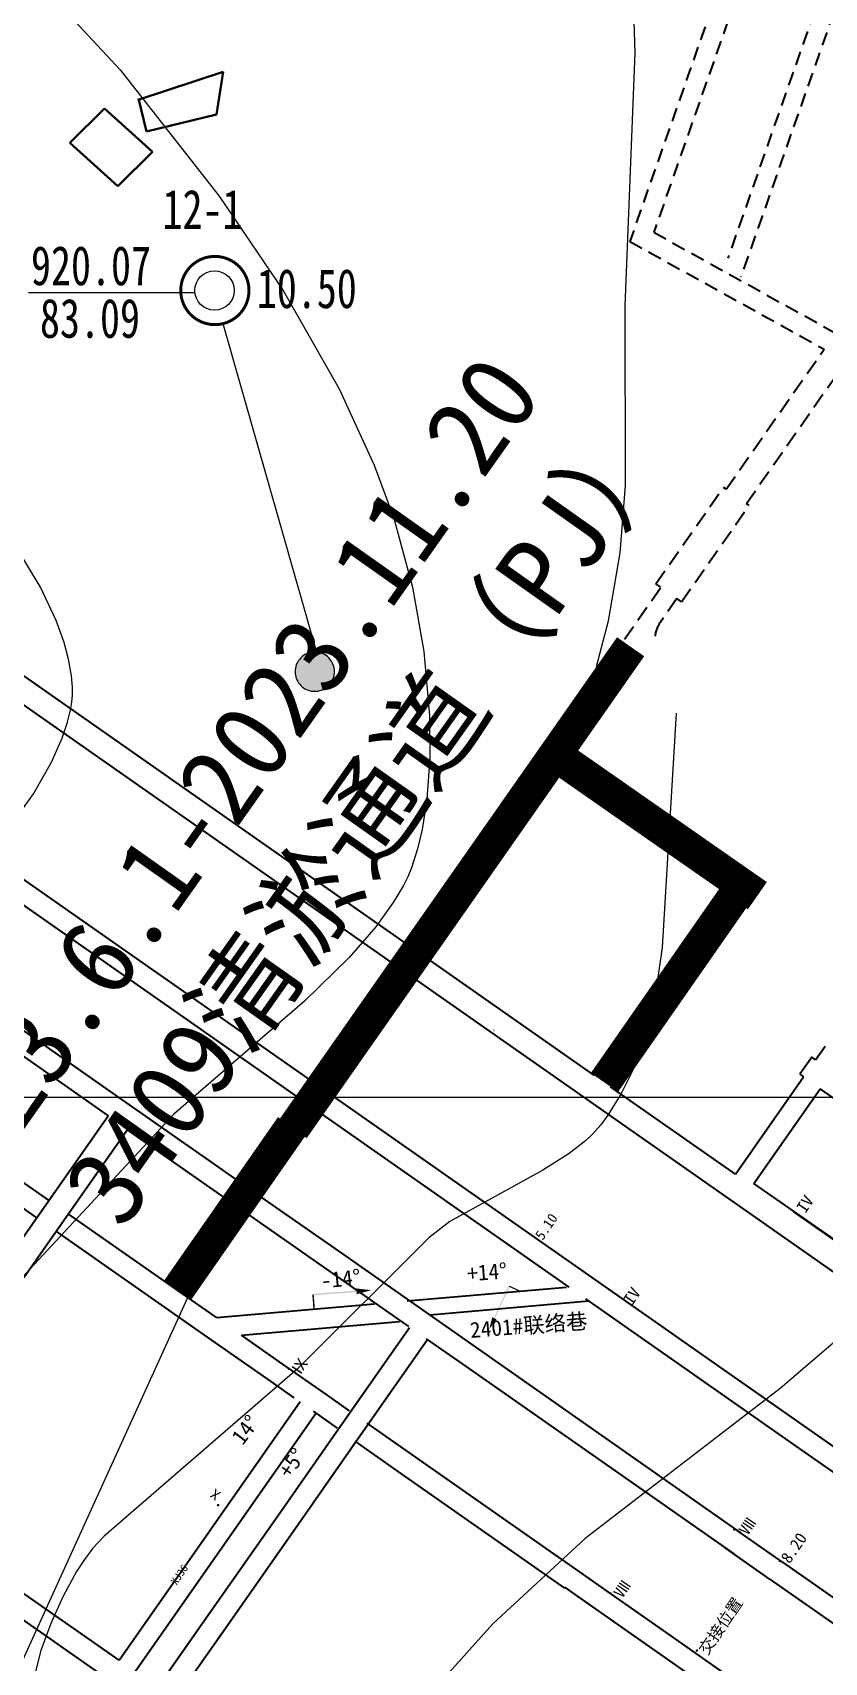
# Model space of a CAD drawing. Header units: inches. Extents: x 36473197 to 36486087, y 3899343 to 3911260.
# Drawn here: x 36480798.1 to 36480999.9, y 3905856 to 3906271.5 of the extents above; entities that cross this region are included whole.
import ezdxf

# ---------------------------------------------------------------- set-up
doc = ezdxf.new("R2010")
doc.units = ezdxf.units.IN
doc.header["$MEASUREMENT"] = 0
for name, pattern in [('ACAD_ISO02W100', [15, 12, -3]), ('厚煤层人工分层2', [0.005, 0.002, -0.001, 0.002]), ('厚煤层人工分层2_1', [0.005, 0.002, -0.001, 0.002]), ('虚线', [0.0045, 0.00175, -0.001, 0.00175])]:
    doc.linetypes.add(name, pattern=pattern)
doc.layers.get('0').update_dxf_attribs({"lineweight": 0})
doc.layers.get('Defpoints').update_dxf_attribs({"lineweight": 0})
doc.layers.add('0，2022年4季度接续', color=40, linetype='ACAD_ISO02W100')
for name, color, linetype, lineweight in [('2022年生产接续', 7, 'Continuous', 0), ('4煤底板等值线', 7, 'Continuous', 0), ('七盘区布置', 7, 'Continuous', 0), ('四盘区辅运巷', 7, 'Continuous', 0), ('导线点', 7, 'Continuous', 0), ('居民地', 7, 'Continuous', 0), ('巷道', 7, 'Continuous', 0), ('巷道掘进尺', 7, 'Continuous', 0), ('巷道注记', 7, 'Continuous', 0), ('经纬网', 7, 'Continuous', 0), ('西区开拓大巷', 7, 'Continuous', 0), ('西区开拓设计', 7, 'Continuous', 0), ('边坡点数字', 7, 'Continuous', 0), ('钻孔', 7, 'Continuous', 0), ('钻孔变量', 7, 'Continuous', 0)]:
    doc.layers.add(name, color=color, linetype=linetype, lineweight=lineweight)
doc.layers.add('变坡点', color=1, linetype='Continuous', lineweight=0, true_color=0xff0000)
doc.layers.add('巷道1', color=7, linetype='Continuous', lineweight=0, true_color=0x2d2d2d)
doc.styles.add('仿宋', font='simfang.ttf')
doc.styles.add('宋体', font='SIMSUN.TTC')
doc.styles.add('长等线体', font='simfang.ttf')
doc.dimstyles.get("Standard").update_dxf_attribs({"dimtxt": 30, "dimasz": 20, "dimexe": 0.18, "dimexo": 0.0625, "dimgap": 0.09, "dimtad": 1, "dimdec": 0, "dimzin": 0, "dimdsep": 46, "dimtxsty": '仿宋', "dimcen": 0.09, "dimclrd": 150, "dimclre": 150, "dimadec": 0, "dimazin": 0, "dimtfac": 1, "dimtdec": 0, "dimtofl": 0, "dimtmove": 0, "dimatfit": 3, "dimfxl": 1, "dimtolj": 1, "dimtzin": 0, "dimlwd": 0, "dimarcsym": 0})

# ---------------------------------------------------------------- blocks, each defined once
blk = doc.blocks.new('变坡点1_1_1_1_1_1')
at = {"true_color": 0xff0000}
for points in [[(10.81, 4.73), (-0.29, 3.89), (-0.27, 3.52), (10.84, 4.36)], [(10.88, 3.8), (10.77, 5.28)], [(10.77, 5.28), (14.53, 4.83), (10.88, 3.8)], [(-0.47, 3.69), (-0.19, -0.01), (0.19, 0.01), (-0.1, 3.72)]]:
    blk.add_hatch(color=1, dxfattribs=at).paths.add_polyline_path(points, flags=17)
blk = doc.blocks.new('*D204')
at = {"layer": 'Defpoints', "color": 0, "transparency": 16777216}
for p in [(36476925.52, 3911082.36), (36486060.15, 3904950.04), (36485936.09, 3904772.87)]:
    blk.add_point(p, dxfattribs=at)
at = {"layer": '四盘区辅运巷', "color": 150, "lineweight": -2, "transparency": 16777216}
for p, q in [((36476925.55, 3911082.41), (36477049.68, 3911259.68)), ((36485936.12, 3904772.92), (36486060.25, 3904950.19))]:
    blk.add_line(p, q, dxfattribs=at)
at = {"layer": '四盘区辅运巷', "color": 150, "lineweight": 0, "transparency": 16777216}
blk.add_line((36477065.96, 3911248.06), (36486043.76, 3904961.51), dxfattribs=at)
at = {"layer": '四盘区辅运巷', "color": 150, "transparency": 16777216}
for points in [[(36477067.87, 3911250.79), (36477064.05, 3911245.33), (36477049.58, 3911259.53)], [(36486045.68, 3904964.24), (36486041.85, 3904958.78), (36486060.15, 3904950.04)]]:
    blk.add_solid(points, dxfattribs=at)
at = {"layer": '四盘区辅运巷', "color": 0, "transparency": 16777216, "insert": (36481563.62, 3908117.29), "char_height": 30, "attachment_point": 5, "rotation": 324.9991, "style": '仿宋'}
blk.add_mtext('\\A1;1100', dxfattribs=at)

msp = doc.modelspace()

# ---------------------------------------------------------------- hatches: boundary and pattern name
at = {"layer": '钻孔变量'}
msp.add_hatch(color=7, dxfattribs=at).paths.add_polyline_path([(36480865.01, 3906108.61), (36480865.02, 3906108.17), (36480865.08, 3906107.74), (36480865.18, 3906107.31), (36480865.31, 3906106.89), (36480865.48, 3906106.49), (36480865.68, 3906106.1), (36480865.91, 3906105.73), (36480866.18, 3906105.38), (36480866.47, 3906105.06), (36480866.8, 3906104.76), (36480867.14, 3906104.5), (36480867.51, 3906104.26), (36480867.9, 3906104.06), (36480868.31, 3906103.89), (36480868.72, 3906103.76), (36480869.15, 3906103.67), (36480869.59, 3906103.61), (36480870.02, 3906103.59), (36480870.46, 3906103.61), (36480870.89, 3906103.67), (36480871.32, 3906103.76), (36480871.74, 3906103.89), (36480872.14, 3906104.06), (36480872.53, 3906104.26), (36480872.9, 3906104.5), (36480873.25, 3906104.76), (36480873.57, 3906105.06), (36480873.87, 3906105.38), (36480874.13, 3906105.73), (36480874.37, 3906106.1), (36480874.57, 3906106.49), (36480874.74, 3906106.89), (36480874.87, 3906107.31), (36480874.96, 3906107.74), (36480875.02, 3906108.17), (36480875.04, 3906108.61), (36480875.02, 3906109.05), (36480874.96, 3906109.48), (36480874.87, 3906109.91), (36480874.74, 3906110.32), (36480874.57, 3906110.73), (36480874.37, 3906111.12), (36480874.13, 3906111.49), (36480873.87, 3906111.83), (36480873.57, 3906112.16), (36480873.25, 3906112.45), (36480872.9, 3906112.72), (36480872.53, 3906112.95), (36480872.14, 3906113.16), (36480871.74, 3906113.32), (36480871.32, 3906113.45), (36480870.89, 3906113.55), (36480870.46, 3906113.61), (36480870.02, 3906113.63), (36480869.59, 3906113.61), (36480869.15, 3906113.55), (36480868.72, 3906113.45), (36480868.31, 3906113.32), (36480867.9, 3906113.16), (36480867.51, 3906112.95), (36480867.14, 3906112.72), (36480866.8, 3906112.45), (36480866.47, 3906112.16), (36480866.18, 3906111.83), (36480865.91, 3906111.49), (36480865.68, 3906111.12), (36480865.48, 3906110.73), (36480865.31, 3906110.32), (36480865.18, 3906109.91), (36480865.08, 3906109.48), (36480865.02, 3906109.05)], flags=17)

# ---------------------------------------------------------------- linework, layer by layer
at = {"layer": '0，2022年4季度接续', "color": 3, "linetype": 'ACAD_ISO02W100', "ltscale": 5, "const_width": 8.46, "elevation": 0.18}
msp.add_lwpolyline([(36480950.54, 3906114.95), (36480864.51, 3905992.09)], dxfattribs=at)
at = {"layer": '0，2022年4季度接续', "color": 2, "linetype": 'ACAD_ISO02W100', "ltscale": 5, "const_width": 8.46, "elevation": 0.18}
for points in [[(36480982.86, 3906051.49), (36480931.29, 3906087.45)], [(36480979.82, 3906055.44), (36480943.87, 3906003.86)]]:
    msp.add_lwpolyline(points, dxfattribs=at)
at = {"layer": '0，2022年4季度接续', "color": 160, "linetype": 'ACAD_ISO02W100', "ltscale": 5, "const_width": 8.46, "elevation": 0.18}
msp.add_lwpolyline([(36480864.11, 3905992.6), (36480835.05, 3905950.87)], dxfattribs=at)
at = {"layer": '2022年生产接续'}
msp.add_line((36480837.95, 3905949.7), (36480730.12, 3905712.73), dxfattribs=at)
at = {"layer": '4煤底板等值线', "color": 7, "linetype": 'Continuous', "lineweight": 0, "flags": 128}
for points in [[(36480941.81, 3906109.91), (36480944.93, 3906121.55), (36480947.86, 3906138.88), (36480949.24, 3906156.1), (36480949.13, 3906201.88), (36480951.72, 3906266.41), (36480950.67, 3906298.54), (36480944.67, 3906362.45), (36480941.64, 3906378.3), (36480938.77, 3906388.8), (36480935.05, 3906399.24), (36480930.33, 3906409.62), (36480927.49, 3906414.77)], [(36480784.34, 3906300.78), (36480820.39, 3906262.01), (36480845.68, 3906229.83), (36480862, 3906205.78), (36480876.24, 3906180.74), (36480885.18, 3906161.24), (36480890.15, 3906147.78), (36480894.92, 3906130.14), (36480897.81, 3906113.78), (36480899.28, 3906097.4), (36480899.36, 3906086.62), (36480898.59, 3906076.07), (36480897.37, 3906068.39), (36480896.19, 3906063.42), (36480894.66, 3906058.62), (36480893.73, 3906056.3), (36480892.61, 3906054.06), (36480890.05, 3906049.74), (36480885.6, 3906043.57), (36480878.82, 3906035.74), (36480867.38, 3906024.58), (36480834.13, 3905995.76), (36480791.9, 3905950.31)], [(36480789.85, 3906065.55), (36480798.3, 3906077.49), (36480802.91, 3906085.55), (36480805.64, 3906091.63), (36480807.03, 3906095.71), (36480807.78, 3906098.79), (36480808.12, 3906100.84), (36480808.27, 3906102.58), (36480808.25, 3906104.69), (36480808.01, 3906107.51), (36480807.27, 3906111.75), (36480806.14, 3906116), (36480804.11, 3906121.67), (36480800.15, 3906130.14), (36480793.43, 3906141.3)], [(36480962.11, 3906098.05), (36480958.6, 3906038.3), (36480957.07, 3906027.72), (36480954.75, 3906017.37), (36480953.16, 3906012.29), (36480950.82, 3906006.47), (36480948.01, 3906000.84), (36480944.75, 3905995.53), (36480942.92, 3905993.04), (36480940.92, 3905990.73), (36480939.02, 3905988.95), (36480934.88, 3905985.77), (36480928.15, 3905981.54), (36480904.42, 3905968.41), (36480899.09, 3905964.26), (36480865.55, 3905930.74), (36480816.38, 3905888.15), (36480813.49, 3905885.16), (36480811.29, 3905882.26), (36480809.31, 3905879.19), (36480805.79, 3905872.73), (36480802.77, 3905865.96), (36480800.17, 3905859.02), (36480782.14, 3905787.28)], [(36481005.17, 3905939.94), (36480988.68, 3905925.81), (36480938.97, 3905887.63), (36480915.42, 3905865.81), (36480901.33, 3905850.1)]]:
    msp.add_lwpolyline(points, dxfattribs=at)
at = {"layer": '七盘区布置', "color": 30, "linetype": '虚线', "lineweight": 30, "ltscale": 2000, "true_color": 0xff8000}
for p, q in [((36480987.74, 3906324.92), (36480950.33, 3906218.29)), ((36480991.75, 3906321.24), (36480956.44, 3906220.62)), ((36481006.52, 3906302.93), (36480975.32, 3906213.99)), ((36481009.63, 3906297.55), (36480978.65, 3906209.26))]:
    msp.add_line(p, q, dxfattribs=at)
at = {"layer": '七盘区布置', "color": 30, "linetype": '厚煤层人工分层2_1', "lineweight": 30, "ltscale": 2000, "true_color": 0xff8000}
for p, q in [((36480974.86, 3906155.1), (36480999.87, 3906190.82)), ((36480980.04, 3906151.47), (36481005.44, 3906187.74)), ((36480956.97, 3906131.01), (36480974.18, 3906155.58)), ((36480974.86, 3906155.1), (36480974.18, 3906155.58)), ((36480963.52, 3906126.42), (36480980.73, 3906150.99)), ((36480980.73, 3906150.99), (36480980.04, 3906151.47)), ((36480958.24, 3906130.11), (36480956.97, 3906131.01)), ((36480963.52, 3906126.42), (36480962.34, 3906127.25)), ((36480935.05, 3906088.28), (36480982.23, 3906055.25)), ((36480932.19, 3906084.19), (36480975.26, 3906054.02)), ((36480975.26, 3906054.02), (36480941.36, 3906005.6)), ((36480982.23, 3906055.25), (36480945.45, 3906002.73)), ((36480837.92, 3905949.66), (36480852.51, 3905970.5))]:
    msp.add_line(p, q, dxfattribs=at)
at = {"layer": '七盘区布置', "color": 30, "linetype": '厚煤层人工分层2', "lineweight": 30, "ltscale": 2000, "true_color": 0xff8000}
for p, q in [((36480837.92, 3905949.66), (36480852.51, 3905970.5)), ((36480934.92, 3905951.55), (36480934.92, 3905951.55)), ((36480934.92, 3905951.55), (36480934.92, 3905951.55))]:
    msp.add_line(p, q, dxfattribs=at)
at = {"layer": '七盘区布置', "color": 30, "linetype": '虚线', "lineweight": 30, "ltscale": 2000, "true_color": 0xff8000, "flags": 128}
for points in [[(36480956.44, 3906220.62), (36481002.76, 3906194.94)], [(36480950.33, 3906218.29), (36480999.87, 3906190.82)]]:
    msp.add_lwpolyline(points, dxfattribs=at)
at = {"layer": '七盘区布置', "color": 30, "linetype": '厚煤层人工分层2_1', "lineweight": 30, "ltscale": 2000, "true_color": 0xff8000, "flags": 128}
for points in [[(36480869.8, 3906003.82), (36480936.44, 3906098.98), (36480936.76, 3906099.44), (36480958.24, 3906130.11)], [(36480962.34, 3906127.25), (36480958.13, 3906121.23)], [(36480950.87, 3906110.86), (36480943.31, 3906100.07), (36480939.96, 3906095.29), (36480936.25, 3906090), (36480936.25, 3906090), (36480935.05, 3906088.28)], [(36480932.19, 3906084.19), (36480918.76, 3906065.01), (36480918.59, 3906064.77)], [(36480873.9, 3906000.95), (36480918.59, 3906064.77)], [(36480851.63, 3905977.86), (36480866.7, 3905999.39)], [(36480855.72, 3905974.99), (36480870.8, 3905996.52)], [(36480833.82, 3905952.53), (36480848.42, 3905973.37)]]:
    msp.add_lwpolyline(points, dxfattribs=at)
at = {"layer": '七盘区布置', "color": 30, "linetype": '厚煤层人工分层2', "lineweight": 30, "ltscale": 2000, "true_color": 0xff8000, "flags": 128}
for points in [[(36480950.87, 3906110.86), (36480943.31, 3906100.07), (36480939.96, 3906095.29), (36480936.25, 3906090), (36480936.25, 3906090), (36480935.05, 3906088.28)], [(36480932.19, 3906084.19), (36480918.76, 3906065.01), (36480918.59, 3906064.77)], [(36480873.9, 3906000.95), (36480918.59, 3906064.77)], [(36480855.72, 3905974.99), (36480870.8, 3905996.52)], [(36480833.82, 3905952.53), (36480848.42, 3905973.37)]]:
    msp.add_lwpolyline(points, dxfattribs=at)
at = {"layer": '七盘区布置', "color": 30, "linetype": '虚线', "lineweight": 30, "ltscale": 2000, "true_color": 0xff8000}
msp.add_arc((36480924.32, 3906251.74), 103.17, 324.9986, 61, dxfattribs=at)
at = {"layer": '七盘区布置', "color": 30, "linetype": '厚煤层人工分层2_1', "lineweight": 30, "ltscale": 2000, "true_color": 0xff8000}
msp.add_arc((36480964.68, 3906116.64), 8, 144.9986, 172.9467, dxfattribs=at)
at = {"layer": '四盘区辅运巷', "color": 30, "linetype": 'Continuous', "lineweight": 30, "true_color": 0xff8000}
for p, q in [((36480790.93, 3905957.6), (36480817.36, 3905995.35)), ((36480795.85, 3905954.16), (36480822.2, 3905991.8))]:
    msp.add_line(p, q, dxfattribs=at)
at = {"layer": '四盘区辅运巷', "color": 30, "linetype": 'Continuous', "lineweight": 30, "true_color": 0xff8000, "elevation": 0.2, "flags": 128}
for points in [[(36480877.29, 3905917.28), (36480894.17, 3905941.39)], [(36480881.8, 3905914.13), (36480898.68, 3905938.24)], [(36480860.58, 3905893.4), (36480877.29, 3905917.28)], [(36480865.08, 3905890.25), (36480881.8, 3905914.13)], [(36480841.74, 3905866.48), (36480860.58, 3905893.4)], [(36480846.24, 3905863.33), (36480865.08, 3905890.25)], [(36480834.76, 3905846.94), (36480846.24, 3905863.33)]]:
    msp.add_lwpolyline(points, dxfattribs=at)
at = {"layer": '四盘区辅运巷', "color": 30, "linetype": 'Continuous', "lineweight": 30, "true_color": 0xff8000, "flags": 128}
msp.add_lwpolyline([(36480804.75, 3905813.63), (36480841.74, 3905866.48)], dxfattribs=at)
at = {"layer": '居民地', "color": 254, "linetype": 'Continuous', "lineweight": 35, "true_color": 0xd7d7d7}
for p, q in [((36480825.29, 3906254.51), (36480846.7, 3906261.5)), ((36480846.7, 3906261.5), (36480844.97, 3906250.62)), ((36480825.1, 3906254.73), (36480827.13, 3906246.33)), ((36480816.42, 3906252.22), (36480807.61, 3906243.45)), ((36480828.67, 3906241.12), (36480816.42, 3906252.22)), ((36480844.97, 3906250.62), (36480827.13, 3906246.33)), ((36480819.86, 3906232.35), (36480807.61, 3906243.45)), ((36480828.67, 3906241.12), (36480819.86, 3906232.35))]:
    msp.add_line(p, q, dxfattribs=at)
at = {"layer": '巷道', "color": 30, "linetype": 'Continuous', "lineweight": 30, "true_color": 0xff8000}
for p, q in [((36480997.69, 3906009.62), (36480996.73, 3906010.29)), ((36480820.13, 3905856.58), (36480794.28, 3905874.68)), ((36480816.92, 3905851.98), (36480790.84, 3905870.24))]:
    msp.add_line(p, q, dxfattribs=at)
at = {"layer": '巷道', "color": 30, "linetype": 'Continuous', "lineweight": 30, "true_color": 0xff8000, "flags": 128}
for points in [[(36480996.79, 3906010.38), (36480993.68, 3906005.96)], [(36480977.27, 3905980.46), (36480994.65, 3906005.28)], [(36480993.68, 3906005.96), (36480994.65, 3906005.28)], [(36480981.99, 3905978.13), (36480998.89, 3906002.27)], [(36480820.13, 3905856.58), (36480866.31, 3905922.52)], [(36480824.23, 3905853.71), (36480870.4, 3905919.65)]]:
    msp.add_lwpolyline(points, dxfattribs=at)
at = {"layer": '巷道1', "color": 30, "linetype": 'Continuous', "lineweight": 30, "true_color": 0xff8000}
for p, q in [((36481069.15, 3905917.1, -0.2), (36480981.99, 3905978.13)), ((36481009.41, 3905958.81, -0.2), (36480992.17, 3905970.88, -0.2)), ((36480872.78, 3905924.45, 0.18), (36480862, 3905932, 0.18)), ((36480864.78, 3905923.48, 0.18), (36480858.92, 3905927.59, 0.18)), ((36480878.88, 3905920.18, 0.15), (36480872.78, 3905924.45, 0.14)), ((36480875.84, 3905915.74, 0.18), (36480869.7, 3905920.04, 0.18)), ((36480931, 3905883.7, 0.2), (36480883.39, 3905917.03, 0.16)), ((36480880.21, 3905912.39, 0.2), (36480890.36, 3905905.28, 0.2)), ((36480890.36, 3905905.28, 0.2), (36480933.7, 3905874.94, 0.2)), ((36480935.94, 3905880.22, 0.18), (36480930.99, 3905883.69, 0.18)), ((36480945.44, 3905873.57, 0.18), (36480935.94, 3905880.22, 0.18)), ((36480942.36, 3905869.17, 0.18), (36480933.81, 3905875.15, 0.18)), ((36480959.54, 3905863.7, 0.18), (36480945.44, 3905873.57, 0.18)), ((36480975.07, 3905846.26, 0.18), (36480942.36, 3905869.17, 0.18)), ((36480978.16, 3905850.66, 0.18), (36480959.54, 3905863.7, 0.18))]:
    msp.add_line(p, q, dxfattribs=at)
at = {"layer": '巷道掘进尺', "color": 3, "true_color": 0x00ff00, "const_width": 0.3}
for points in [[(36480863.64, 3905930.87, -1), (36480863.31, 3905930.87, -1), (36480863.64, 3905930.87)], [(36480845.55, 3905896.12, -1), (36480845.21, 3905896.12, -1), (36480845.55, 3905896.12)], [(36480977.14, 3905889.9, -1), (36480976.8, 3905889.9, -1), (36480977.14, 3905889.9)], [(36480988.74, 3905881.88, -1), (36480988.4, 3905881.88, -1), (36480988.74, 3905881.88)], [(36480945.61, 3905873.57, -1), (36480945.27, 3905873.57, -1), (36480945.61, 3905873.57)], [(36480967.61, 3905859.03, -1), (36480967.27, 3905859.03, -1), (36480967.61, 3905859.03)]]:
    msp.add_lwpolyline(points, format="xyb", dxfattribs=at)
at = {"layer": '经纬网', "color": 7, "linetype": 'Continuous', "lineweight": 9}
msp.add_line((36483817.51, 3906000), (36474392.66, 3906000), dxfattribs=at)
at = {"layer": '西区开拓大巷', "color": 30, "linetype": 'Continuous', "lineweight": 30, "true_color": 0xff8000}
msp.add_line((36480776.75, 3906113.42, 1958.44), (36481065.85, 3905910.98, 2293.09), dxfattribs=at)
at = {"layer": '西区开拓大巷', "color": 30, "linetype": 'Continuous', "lineweight": 30, "true_color": 0xff8000, "flags": 128}
for points in [[(36480941.36, 3906005.6), (36480664.4, 3906199.54)], [(36480977.27, 3905980.46), (36480945.45, 3906002.73)]]:
    msp.add_lwpolyline(points, dxfattribs=at)
at = {"layer": '西区开拓设计', "color": 30, "linetype": 'Continuous', "lineweight": 30, "true_color": 0xff8000}
for p, q in [((36480869.8, 3906003.82, 0.18), (36480643.67, 3906162.16, 0.19)), ((36480934.84, 3905951.68, 0.18), (36480641.04, 3906157.41, 0.18)), ((36480713.21, 3906074.88, 0.3), (36480815.91, 3906002.96, 0.32)), ((36480799.18, 3905969.38, 0.18), (36480717.24, 3906026.69, 0.19)), ((36480779.67, 3906021.75), (36480817.36, 3905995.35)), ((36480815.91, 3906002.96, 0.32), (36480832.29, 3905991.49, 0.32)), ((36480990.65, 3905919.2, 0.18), (36480873.9, 3906000.95, 0.18)), ((36481048.45, 3905967.56), (36480998.89, 3906002.27)), ((36480822.2, 3905991.8), (36480893.92, 3905941.66, 0.18)), ((36480832.29, 3905991.49, 0.32), (36480842.4, 3905984.41, 0.32)), ((36480802.28, 3905973.81, 0.18), (36480792.75, 3905980.49, 0.18)), ((36480820.13, 3905961.31, 0.18), (36480807.2, 3905970.37, 0.18)), ((36480842.71, 3905938.94, 0.18), (36480804.1, 3905965.94, 0.18)), ((36480845, 3905943.9, 0.18), (36480820.13, 3905961.31, 0.18)), ((36480876.21, 3905960.74, 0.33), (36480978.58, 3905889.06, 0.34)), ((36480893.6, 3905948.15, 0.08), (36480934.17, 3905951.7)), ((36480845, 3905943.9), (36480885.23, 3905947.42, 0.11)), ((36480899.35, 3905944.64, 0.07), (36480939.92, 3905948.19)), ((36480992.75, 3905911.13, 0.18), (36480939.13, 3905948.68, 0.18)), ((36480851.37, 3905939.44, 0.18), (36480891.6, 3905942.96, 0.1)), ((36480858.92, 3905927.59, 0.18), (36480842.71, 3905938.94, 0.18)), ((36480862, 3905932, 0.18), (36480851.37, 3905939.44, 0.18)), ((36480898.43, 3905938.51, 0.18), (36480908.68, 3905931.34, 0.18)), ((36480908.68, 3905931.34, 0.18), (36480976.84, 3905883.69, 0.18)), ((36481044.96, 3905881.16, 0.18), (36480990.65, 3905919.2, 0.18)), ((36481023.1, 3905889.88, 0.18), (36480992.75, 3905911.13, 0.18))]:
    msp.add_line(p, q, dxfattribs=at)
at = {"layer": '西区开拓设计', "color": 30, "lineweight": 30, "true_color": 0xff8000}
for p, q in [((36480989.22, 3905881.6, 0.2), (36480977.72, 3905889.66, 0.18)), ((36480986.13, 3905877.18, 0.2), (36480974.62, 3905885.24, 0.18)), ((36480989.22, 3905881.6, 0.34), (36481039.23, 3905846.59, 0.35)), ((36480986.13, 3905877.18, 0.18), (36481006.12, 3905863.18, 0.18))]:
    msp.add_line(p, q, dxfattribs=at)
at = {"layer": '西区开拓设计', "color": 11, "linetype": 'Continuous', "lineweight": 30, "true_color": 0xff8040, "elevation": 0.18, "flags": 128}
msp.add_lwpolyline([(36480915.69, 3906017.18), (36480915.72, 3906017.16)], dxfattribs=at)
at = {"layer": '西区开拓设计', "color": 30, "linetype": 'Continuous', "lineweight": 30, "true_color": 0xff8000, "flags": 128}
msp.add_lwpolyline([(36480997.69, 3906009.62), (36481000.13, 3906013.1)], dxfattribs=at)
at = {"layer": '西区开拓设计', "color": 30, "linetype": 'Continuous', "lineweight": 30, "true_color": 0xff8000, "elevation": -2439.62, "flags": 128}
for points in [[(36480842.4, 3905984.41), (36480858.16, 3905973.38)], [(36480858.16, 3905973.38), (36480876.21, 3905960.74)]]:
    msp.add_lwpolyline(points, dxfattribs=at)
at = {"layer": '钻孔', "color": 7, "const_width": 0.75}
msp.add_lwpolyline([(36480853.26, 3906205.78, -1), (36480835.86, 3906205.78, -1), (36480853.26, 3906205.78)], format="xyb", dxfattribs=at)
at = {"layer": '钻孔', "color": 7, "linetype": 'Continuous', "flags": 128}
msp.add_lwpolyline([(36480797.07, 3906205.24), (36480839.39, 3906205.24)], dxfattribs=at)
at = {"layer": '钻孔', "flags": 128}
msp.add_lwpolyline([(36480846.61, 3906197.33), (36480870.46, 3906113.61)], dxfattribs=at)
at = {"layer": '钻孔', "color": 7, "linetype": 'Continuous', "lineweight": 0}
msp.add_circle((36480844.49, 3906205.78), 5.02, dxfattribs=at)
at = {"layer": '钻孔变量', "color": 7}
msp.add_lwpolyline([(36480865.01, 3906108.61), (36480865.02, 3906108.17), (36480865.08, 3906107.74), (36480865.18, 3906107.31), (36480865.31, 3906106.89), (36480865.48, 3906106.49), (36480865.68, 3906106.1), (36480865.91, 3906105.73), (36480866.18, 3906105.38), (36480866.47, 3906105.06), (36480866.8, 3906104.76), (36480867.14, 3906104.5), (36480867.51, 3906104.26), (36480867.9, 3906104.06), (36480868.31, 3906103.89), (36480868.72, 3906103.76), (36480869.15, 3906103.67), (36480869.59, 3906103.61), (36480870.02, 3906103.59), (36480870.46, 3906103.61), (36480870.89, 3906103.67), (36480871.32, 3906103.76), (36480871.74, 3906103.89), (36480872.14, 3906104.06), (36480872.53, 3906104.26), (36480872.9, 3906104.5), (36480873.25, 3906104.76), (36480873.57, 3906105.06), (36480873.87, 3906105.38), (36480874.13, 3906105.73), (36480874.37, 3906106.1), (36480874.57, 3906106.49), (36480874.74, 3906106.89), (36480874.87, 3906107.31), (36480874.96, 3906107.74), (36480875.02, 3906108.17), (36480875.04, 3906108.61), (36480875.02, 3906109.05), (36480874.96, 3906109.48), (36480874.87, 3906109.91), (36480874.74, 3906110.32), (36480874.57, 3906110.73), (36480874.37, 3906111.12), (36480874.13, 3906111.49), (36480873.87, 3906111.83), (36480873.57, 3906112.16), (36480873.25, 3906112.45), (36480872.9, 3906112.72), (36480872.53, 3906112.95), (36480872.14, 3906113.16), (36480871.74, 3906113.32), (36480871.32, 3906113.45), (36480870.89, 3906113.55), (36480870.46, 3906113.61), (36480870.02, 3906113.63), (36480869.59, 3906113.61), (36480869.15, 3906113.55), (36480868.72, 3906113.45), (36480868.31, 3906113.32), (36480867.9, 3906113.16), (36480867.51, 3906112.95), (36480867.14, 3906112.72), (36480866.8, 3906112.45), (36480866.47, 3906112.16), (36480866.18, 3906111.83), (36480865.91, 3906111.49), (36480865.68, 3906111.12), (36480865.48, 3906110.73), (36480865.31, 3906110.32), (36480865.18, 3906109.91), (36480865.08, 3906109.48), (36480865.02, 3906109.05), (36480865.01, 3906108.61), (36480865.01, 3906108.61)], dxfattribs=at)

# ---------------------------------------------------------------- block references
at = {"layer": '变坡点'}
msp.add_blockref('变坡点1_1_1_1_1_1', (36480869.87, 3905946.07), dxfattribs=at)
at = {"layer": '变坡点', "xscale": -0.8080808082575921, "yscale": 0.8080808080808078, "rotation": 69.53875610036823}
msp.add_blockref('变坡点1_1_1_1_1_1', (36480922.3, 3905950.66), dxfattribs=at)

# ---------------------------------------------------------------- texts
at = {"layer": '变坡点', "style": '宋体'}
for s, rotation, p in [('+14°', 4.4553, (36480909.03, 3905953.14, -0.2)), ('-14°', 5.7136, (36480871.76, 3905951.33))]:
    msp.add_text(s, height=4, rotation=rotation, dxfattribs=at).set_placement(p)
at = {"layer": '导线点', "color": 7, "style": '长等线体'}
msp.add_text('XJ36', height=2, rotation=55.8401, dxfattribs=at).set_placement((36480834.81, 3905875.56))
at = {"layer": '巷道掘进尺', "style": '宋体'}
for s, height, rotation, p in [('IV', 3, 55.915, (36480995.1, 3905970.37)), ('5.10', 2.6, 55.915, (36480928.13, 3905963.46)), ('IV', 3, 55.915, (36480950.97, 3905946.9)), ('Ⅸ ', 3, 55.915, (36480866.25, 3905929.02, -0.2)), ('Ⅹ', 2.6, 144.2559, (36480846.89, 3905898.8, -0.2)), ('Ⅷ', 3, 55.7991, (36480980.42, 3905888.23, -0.2)), ('8.20', 3, 55.7991, (36480991.07, 3905881, -0.2)), ('Ⅷ', 3, 55.915, (36480948.5, 3905872.24, -0.2)), ('交接位置', 3, 55.915, (36480970.13, 3905857.69, -0.2))]:
    msp.add_text(s, height=height, rotation=rotation, dxfattribs=at).set_placement(p)
at = {"layer": '巷道注记', "color": 1, "true_color": 0xff0000, "style": '宋体'}
for s, rotation, p in [('2023.5.1-2023.9.30', 61.1812, (36480689.79, 3906088.5, -788.21)), ('2023.6.1-2023.11.20', 54.7429, (36480779.27, 3905968.42, -0.2)), ('3409清淤通道（PJ）', 54.7429, (36480821.1, 3905965.84, -0.2))]:
    msp.add_text(s, height=20, rotation=rotation, dxfattribs=at).set_placement(p)
at = {"layer": '巷道注记', "style": '仿宋'}
msp.add_text('2401#联络巷', height=4, rotation=4.5833, dxfattribs=at).set_placement((36480909.77, 3905938.73))
at = {"layer": '边坡点数字', "color": 1, "true_color": 0xff0000, "style": '宋体'}
for s, rotation, p in [('14°', 52.706, (36480851.66, 3905911.18, -0.2)), ('+5°', 55.4315, (36480863.71, 3905902.71, -0.2))]:
    msp.add_text(s, height=4, rotation=rotation, dxfattribs=at).set_placement(p)
at = {"layer": '钻孔', "color": 7, "style": '宋体', "width": 0.75}
for s, p in [('12-1', (36480831.21, 3906221.49)), ('10.50', (36480855.24, 3906201.3)), ('83.09', (36480799.97, 3906193.71))]:
    msp.add_text(s, height=10, dxfattribs=at).set_placement(p)
at = {"layer": '钻孔', "color": 1, "true_color": 0xff0000, "style": '宋体', "width": 0.75}
msp.add_text('920.07', height=10, dxfattribs=at).set_placement((36480797.68, 3906207.14))

# ---------------------------------------------------------------- dimensions: what is measured, and where the dimension line sits
at = {"layer": '四盘区辅运巷'}
dim = msp.add_aligned_dim(p1=(36476925.52, 3911082.36), p2=(36485936.09, 3904772.87), distance=216.29, text='1100', dimstyle='Standard', dxfattribs=at)
dim.commit()
dim.dimension.update_dxf_attribs({"geometry": '*D204', "text_midpoint": (36481563.62, 3908117.29)})

doc.saveas('drawing.dxf')
